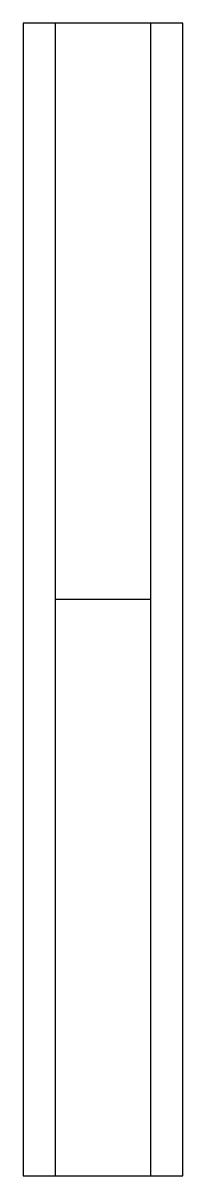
# Model space of a CAD drawing. Header units: inches. Extents: x 1925 to 3527, y 1908 to 4091.
# Drawn here: x 3412 to 3422, y 4019.4 to 4091.4 of the extents above.
import ezdxf

# ---------------------------------------------------------------- set-up
doc = ezdxf.new("R2010")
doc.units = ezdxf.units.IN
doc.header["$MEASUREMENT"] = 0

msp = doc.modelspace()

# ---------------------------------------------------------------- linework, layer by layer
at = {"color": 41, "true_color": 0xf4ee51}
for p, q in [((3421.98, 4091.368), (3411.98, 4091.368)), ((3411.98, 4091.368), (3411.98, 4019.368)), ((3413.98, 4091.368), (3413.98, 4019.368)), ((3419.98, 4019.368), (3419.98, 4091.368)), ((3421.98, 4019.368), (3421.98, 4091.368)), ((3419.98, 4055.368), (3413.98, 4055.368)), ((3411.98, 4019.368), (3421.98, 4019.368))]:
    msp.add_line(p, q, dxfattribs=at)

doc.saveas('drawing.dxf')
